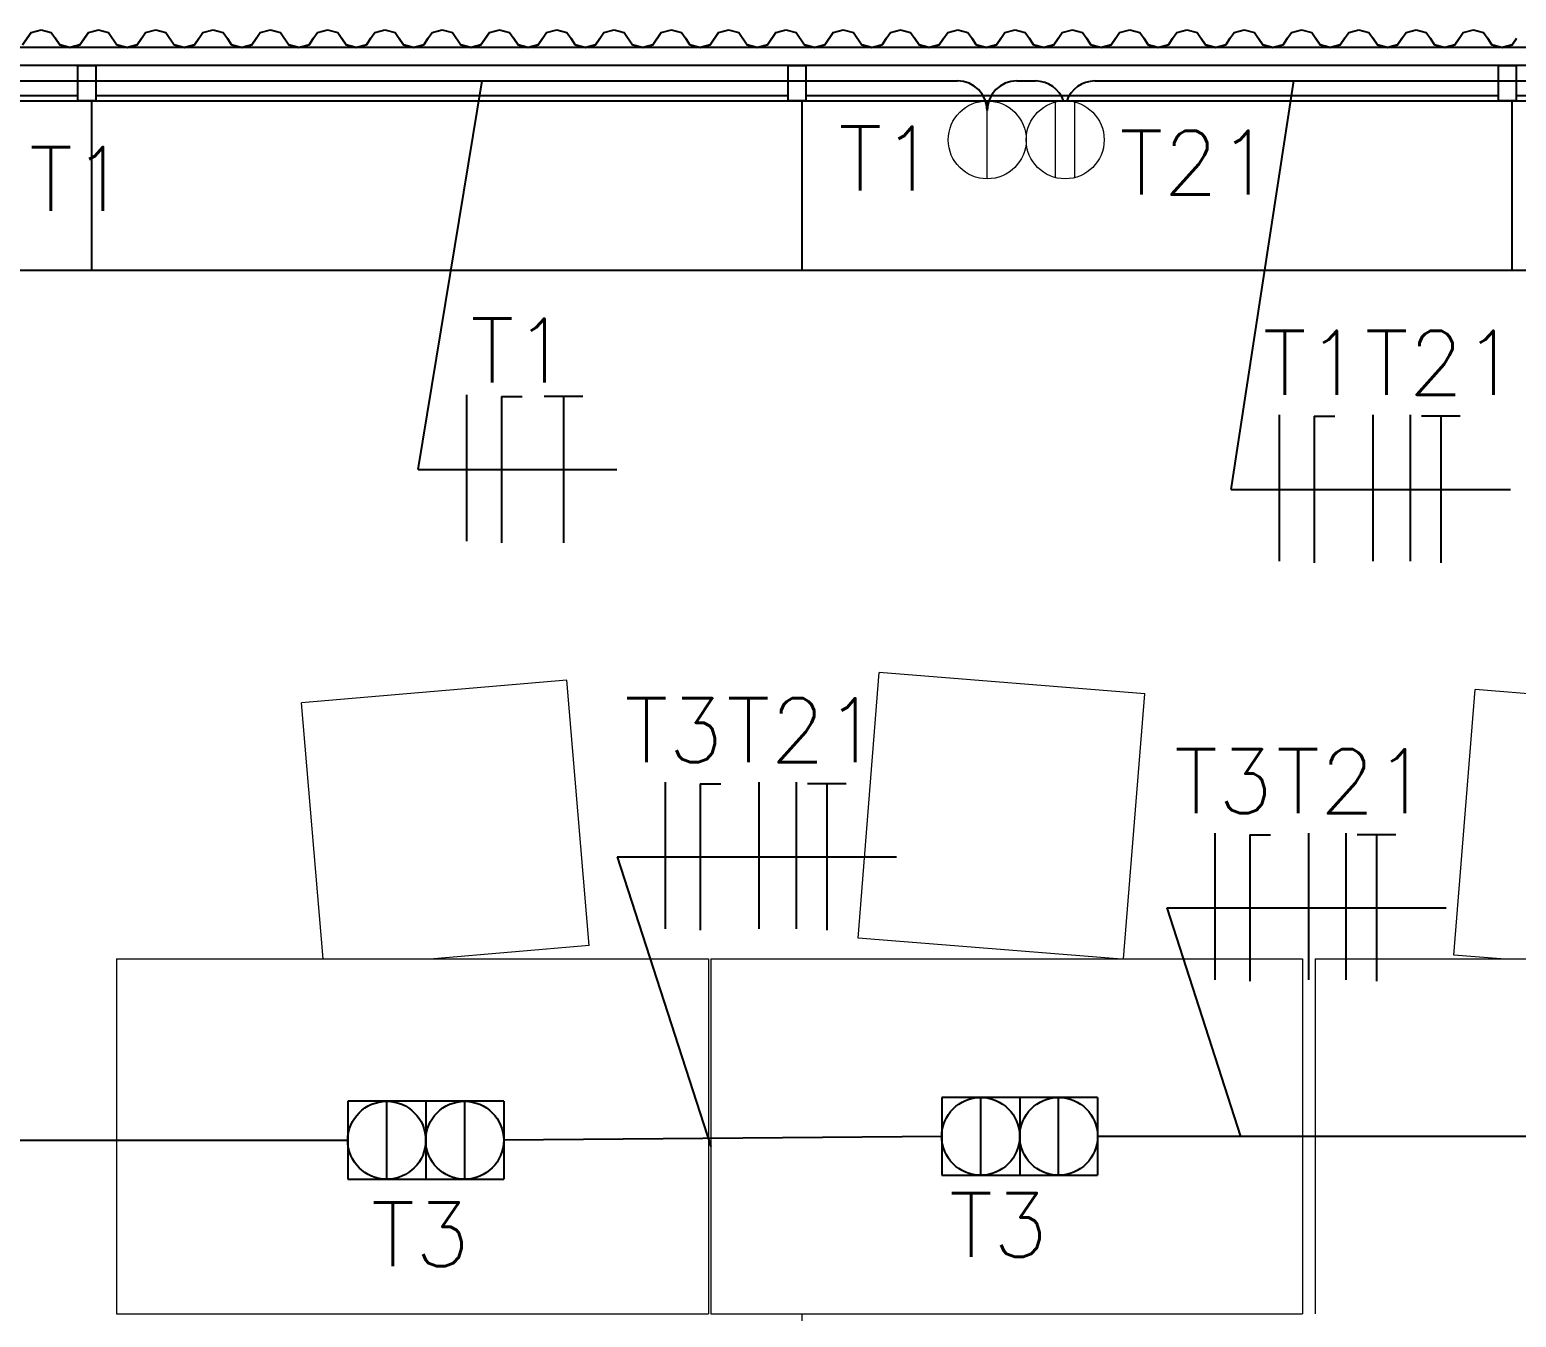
# Model space of a CAD drawing. Header units: millimetres. Extents: x 27525 to 1347740, y 16401 to 59429.
# Drawn here: x 644144 to 646656, y 36113 to 38289 of the extents above; entities that cross this region are included whole.
import ezdxf
from ezdxf.lldxf.tags import DXFTag

# ---------------------------------------------------------------- set-up
doc = ezdxf.new("R2010")
doc.units = ezdxf.units.MM
doc.layers.add('ArqElet', color=11, linetype='Continuous', lineweight=5)
for name, color, linetype in [('ARQUITETURA', 8, 'Continuous'), ('ELETRICA', 3, 'Continuous'), ('Eletruto embutido no piso', 4, 'HIDDEN'), ('PERFILADO', 2, 'Continuous')]:
    doc.layers.add(name, color=color, linetype=linetype)
doc.layers.add('Mobiliário', color=151, linetype='Continuous', lineweight=9, plot=False)
doc.styles.get("Standard").update_dxf_attribs({"font": 'romans.shx'})
tags = doc.linetypes.add('HIDDEN', pattern=[0.375, 0.25, -0.125]).pattern_tags.tags
tags[6:7] = [DXFTag(74, 4), DXFTag(75, 0), DXFTag(340, '0'), DXFTag(46, 1.0), DXFTag(50, 0.0), DXFTag(44, 0.0), DXFTag(45, 0.0)]
tags[4:5] = [DXFTag(74, 4), DXFTag(75, 0), DXFTag(340, '0'), DXFTag(46, 1.0), DXFTag(50, 0.0), DXFTag(44, 0.0), DXFTag(45, 0.0)]

# ---------------------------------------------------------------- blocks, each defined once
blk = doc.blocks.new('N1')
at = {"layer": 'ARQUITETURA', "color": 4, "lineweight": -2, "ltscale": 1.3}
for q in [(603856.7, 118519.9), (603915.2, 118932.3)]:
    blk.add_line((603856.7, 118932.3), q, dxfattribs=at)
blk = doc.blocks.new('te')
at = {"layer": 'ARQUITETURA', "color": 4, "lineweight": -2}
for p, q in [((645596.8, 24561.6), (645531.3, 24561.6)), ((645564.1, 24561.6), (645564.1, 24314.2))]:
    blk.add_line(p, q, dxfattribs=at)
blk = doc.blocks.new('T2')
at = {"layer": 'ArqElet', "color": 3}
for p, q in [((641803.1, 36121.6), (641909.4, 36121.6)), ((641803.1, 36094.3), (641909.4, 36094.3))]:
    blk.add_line(p, q, dxfattribs=at)
blk.add_circle((641856.3, 36108), 54.9, dxfattribs=at)

msp = doc.modelspace()

# ---------------------------------------------------------------- linework, layer by layer
at = {"color": 0}
for p, q in [((644146.233, 38284.142), (644132.056, 38262.796)), ((644132.056, 38262.796), (644146.233, 38284.142)), ((644132.056, 38262.796), (644146.233, 38284.142)), ((644146.233, 38284.142), (644163.345, 38288.562)), ((644146.233, 38284.142), (644163.345, 38288.562)), ((644146.233, 38284.142), (644163.345, 38288.562)), ((644163.345, 38288.562), (644180.456, 38284.142)), ((644163.345, 38288.562), (644180.456, 38284.142)), ((644163.345, 38288.562), (644180.456, 38284.142)), ((644180.456, 38284.142), (644187.545, 38273.469)), ((644180.456, 38284.142), (644187.545, 38273.469)), ((644180.456, 38284.142), (644187.545, 38273.469)), ((644243.033, 38284.142), (644228.856, 38262.796)), ((644228.856, 38262.796), (644243.033, 38284.142)), ((644228.856, 38262.796), (644243.033, 38284.142)), ((644243.033, 38284.142), (644260.144, 38288.562)), ((644243.033, 38284.142), (644260.144, 38288.562)), ((644243.033, 38284.142), (644260.144, 38288.562)), ((644260.144, 38288.562), (644277.256, 38284.142)), ((644260.144, 38288.562), (644277.256, 38284.142)), ((644260.144, 38288.562), (644277.256, 38284.142)), ((644277.256, 38284.142), (644291.433, 38262.796)), ((644277.256, 38284.142), (644291.433, 38262.796)), ((644277.256, 38284.142), (644291.433, 38262.796)), ((644332.744, 38273.469), (644339.833, 38284.142)), ((644332.744, 38273.469), (644339.833, 38284.142)), ((644332.744, 38273.469), (644339.833, 38284.142)), ((644339.833, 38284.142), (644356.944, 38288.562)), ((644339.833, 38284.142), (644356.944, 38288.562)), ((644339.833, 38284.142), (644356.944, 38288.562)), ((644356.944, 38288.562), (644374.056, 38284.142)), ((644356.944, 38288.562), (644374.056, 38284.142)), ((644356.944, 38288.562), (644374.056, 38284.142)), ((644374.056, 38284.142), (644388.233, 38262.796)), ((644374.056, 38284.142), (644388.233, 38262.796)), ((644374.056, 38284.142), (644388.233, 38262.796)), ((644429.544, 38273.469), (644436.632, 38284.142)), ((644429.544, 38273.469), (644436.632, 38284.142)), ((644429.544, 38273.469), (644436.632, 38284.142)), ((644436.632, 38284.142), (644453.744, 38288.562)), ((644436.632, 38284.142), (644453.744, 38288.562)), ((644436.632, 38284.142), (644453.744, 38288.562)), ((644453.744, 38288.562), (644470.856, 38284.142)), ((644453.744, 38288.562), (644470.856, 38284.142)), ((644453.744, 38288.562), (644470.856, 38284.142)), ((644470.856, 38284.142), (644477.944, 38273.469)), ((644470.856, 38284.142), (644477.944, 38273.469)), ((644470.856, 38284.142), (644477.944, 38273.469)), ((644526.344, 38273.469), (644533.432, 38284.142)), ((644526.344, 38273.469), (644533.432, 38284.142)), ((644526.344, 38273.469), (644533.432, 38284.142)), ((644533.432, 38284.142), (644550.544, 38288.562)), ((644533.432, 38284.142), (644550.544, 38288.562)), ((644533.432, 38284.142), (644550.544, 38288.562)), ((644550.544, 38288.562), (644567.656, 38284.142)), ((644550.544, 38288.562), (644567.656, 38284.142)), ((644550.544, 38288.562), (644567.656, 38284.142)), ((644567.656, 38284.142), (644581.832, 38262.796)), ((644567.656, 38284.142), (644581.832, 38262.796)), ((644567.656, 38284.142), (644581.832, 38262.796)), ((644623.144, 38273.469), (644630.232, 38284.142)), ((644623.144, 38273.469), (644630.232, 38284.142)), ((644623.144, 38273.469), (644630.232, 38284.142)), ((644630.232, 38284.142), (644647.344, 38288.562)), ((644630.232, 38284.142), (644647.344, 38288.562)), ((644630.232, 38284.142), (644647.344, 38288.562)), ((644647.344, 38288.562), (644664.456, 38284.142)), ((644647.344, 38288.562), (644664.456, 38284.142)), ((644647.344, 38288.562), (644664.456, 38284.142)), ((644664.456, 38284.142), (644671.544, 38273.469)), ((644664.456, 38284.142), (644671.544, 38273.469)), ((644664.456, 38284.142), (644671.544, 38273.469)), ((644719.944, 38273.469), (644727.032, 38284.142)), ((644719.944, 38273.469), (644727.032, 38284.142)), ((644719.944, 38273.469), (644727.032, 38284.142)), ((644727.032, 38284.142), (644744.144, 38288.562)), ((644727.032, 38284.142), (644744.144, 38288.562)), ((644727.032, 38284.142), (644744.144, 38288.562)), ((644744.144, 38288.562), (644761.256, 38284.142)), ((644744.144, 38288.562), (644761.256, 38284.142)), ((644744.144, 38288.562), (644761.256, 38284.142)), ((644761.256, 38284.142), (644768.344, 38273.469)), ((644761.256, 38284.142), (644768.344, 38273.469)), ((644761.256, 38284.142), (644768.344, 38273.469)), ((644816.744, 38273.469), (644823.832, 38284.142)), ((644816.744, 38273.469), (644823.832, 38284.142)), ((644816.744, 38273.469), (644823.832, 38284.142)), ((644823.832, 38284.142), (644840.944, 38288.562)), ((644823.832, 38284.142), (644840.944, 38288.562)), ((644823.832, 38284.142), (644840.944, 38288.562)), ((644840.944, 38288.562), (644858.056, 38284.142)), ((644840.944, 38288.562), (644858.056, 38284.142)), ((644840.944, 38288.562), (644858.056, 38284.142)), ((644858.056, 38284.142), (644872.232, 38262.796)), ((644858.056, 38284.142), (644872.232, 38262.796)), ((644858.056, 38284.142), (644872.232, 38262.796)), ((644920.631, 38284.142), (644906.456, 38262.796)), ((644906.456, 38262.796), (644920.631, 38284.142)), ((644906.456, 38262.796), (644920.631, 38284.142)), ((644920.631, 38284.142), (644937.743, 38288.562)), ((644920.631, 38284.142), (644937.743, 38288.562)), ((644920.631, 38284.142), (644937.743, 38288.562)), ((644937.743, 38288.562), (644954.855, 38284.142)), ((644937.743, 38288.562), (644954.855, 38284.142)), ((644937.743, 38288.562), (644954.855, 38284.142)), ((644954.855, 38284.142), (644961.943, 38273.469)), ((644954.855, 38284.142), (644961.943, 38273.469)), ((644954.855, 38284.142), (644961.943, 38273.469)), ((645010.343, 38273.469), (645017.431, 38284.142)), ((645010.343, 38273.469), (645017.431, 38284.142)), ((645010.343, 38273.469), (645017.431, 38284.142)), ((645017.431, 38284.142), (645034.543, 38288.562)), ((645017.431, 38284.142), (645034.543, 38288.562)), ((645017.431, 38284.142), (645034.543, 38288.562)), ((645034.543, 38288.562), (645051.655, 38284.142)), ((645034.543, 38288.562), (645051.655, 38284.142)), ((645034.543, 38288.562), (645051.655, 38284.142)), ((645051.655, 38284.142), (645058.743, 38273.469)), ((645051.655, 38284.142), (645058.743, 38273.469)), ((645051.655, 38284.142), (645058.743, 38273.469)), ((645107.143, 38273.469), (645114.231, 38284.142)), ((645107.143, 38273.469), (645114.231, 38284.142)), ((645107.143, 38273.469), (645114.231, 38284.142)), ((645114.231, 38284.142), (645131.343, 38288.562)), ((645114.231, 38284.142), (645131.343, 38288.562)), ((645114.231, 38284.142), (645131.343, 38288.562)), ((645131.343, 38288.562), (645148.455, 38284.142)), ((645131.343, 38288.562), (645148.455, 38284.142)), ((645131.343, 38288.562), (645148.455, 38284.142)), ((645148.455, 38284.142), (645162.631, 38262.796)), ((645148.455, 38284.142), (645162.631, 38262.796)), ((645148.455, 38284.142), (645162.631, 38262.796)), ((645211.031, 38284.142), (645196.855, 38262.796)), ((645196.855, 38262.796), (645211.031, 38284.142)), ((645196.855, 38262.796), (645211.031, 38284.142)), ((645211.031, 38284.142), (645228.143, 38288.562)), ((645211.031, 38284.142), (645228.143, 38288.562)), ((645211.031, 38284.142), (645228.143, 38288.562)), ((645228.143, 38288.562), (645245.255, 38284.142)), ((645228.143, 38288.562), (645245.255, 38284.142)), ((645228.143, 38288.562), (645245.255, 38284.142)), ((645245.255, 38284.142), (645252.343, 38273.469)), ((645245.255, 38284.142), (645252.343, 38273.469)), ((645245.255, 38284.142), (645252.343, 38273.469)), ((645307.831, 38284.142), (645293.655, 38262.796)), ((645293.655, 38262.796), (645307.831, 38284.142)), ((645293.655, 38262.796), (645307.831, 38284.142)), ((645307.831, 38284.142), (645324.943, 38288.562)), ((645307.831, 38284.142), (645324.943, 38288.562)), ((645307.831, 38284.142), (645324.943, 38288.562)), ((645324.943, 38288.562), (645342.055, 38284.142)), ((645324.943, 38288.562), (645342.055, 38284.142)), ((645324.943, 38288.562), (645342.055, 38284.142)), ((645342.055, 38284.142), (645356.231, 38262.796)), ((645342.055, 38284.142), (645356.231, 38262.796)), ((645342.055, 38284.142), (645356.231, 38262.796)), ((645404.631, 38284.142), (645390.455, 38262.796)), ((645390.455, 38262.796), (645404.631, 38284.142)), ((645390.455, 38262.796), (645404.631, 38284.142)), ((645404.631, 38284.142), (645421.743, 38288.562)), ((645404.631, 38284.142), (645421.743, 38288.562)), ((645404.631, 38284.142), (645421.743, 38288.562)), ((645421.743, 38288.562), (645438.855, 38284.142)), ((645421.743, 38288.562), (645438.855, 38284.142)), ((645421.743, 38288.562), (645438.855, 38284.142)), ((645438.855, 38284.142), (645453.031, 38262.796)), ((645438.855, 38284.142), (645453.031, 38262.796)), ((645438.855, 38284.142), (645453.031, 38262.796)), ((645501.431, 38284.142), (645487.255, 38262.796)), ((645487.255, 38262.796), (645501.431, 38284.142)), ((645487.255, 38262.796), (645501.431, 38284.142)), ((645501.431, 38284.142), (645518.543, 38288.562)), ((645501.431, 38284.142), (645518.543, 38288.562)), ((645501.431, 38284.142), (645518.543, 38288.562)), ((645518.543, 38288.562), (645535.655, 38284.142)), ((645518.543, 38288.562), (645535.655, 38284.142)), ((645518.543, 38288.562), (645535.655, 38284.142)), ((645535.655, 38284.142), (645549.83, 38262.796)), ((645535.655, 38284.142), (645549.83, 38262.796)), ((645535.655, 38284.142), (645549.83, 38262.796)), ((645591.142, 38273.469), (645598.23, 38284.142)), ((645591.142, 38273.469), (645598.23, 38284.142)), ((645591.142, 38273.469), (645598.23, 38284.142)), ((645598.23, 38284.142), (645615.342, 38288.562)), ((645598.23, 38284.142), (645615.342, 38288.562)), ((645598.23, 38284.142), (645615.342, 38288.562)), ((645615.342, 38288.562), (645632.454, 38284.142)), ((645615.342, 38288.562), (645632.454, 38284.142)), ((645615.342, 38288.562), (645632.454, 38284.142)), ((645632.454, 38284.142), (645639.542, 38273.469)), ((645632.454, 38284.142), (645639.542, 38273.469)), ((645632.454, 38284.142), (645639.542, 38273.469)), ((645687.942, 38273.469), (645695.03, 38284.142)), ((645687.942, 38273.469), (645695.03, 38284.142)), ((645687.942, 38273.469), (645695.03, 38284.142)), ((645695.03, 38284.142), (645712.142, 38288.562)), ((645695.03, 38284.142), (645712.142, 38288.562)), ((645695.03, 38284.142), (645712.142, 38288.562)), ((645712.142, 38288.562), (645729.254, 38284.142)), ((645712.142, 38288.562), (645729.254, 38284.142)), ((645712.142, 38288.562), (645729.254, 38284.142)), ((645729.254, 38284.142), (645736.342, 38273.469)), ((645729.254, 38284.142), (645736.342, 38273.469)), ((645729.254, 38284.142), (645736.342, 38273.469)), ((645784.742, 38273.469), (645791.83, 38284.142)), ((645784.742, 38273.469), (645791.83, 38284.142)), ((645784.742, 38273.469), (645791.83, 38284.142)), ((645791.83, 38284.142), (645808.942, 38288.562)), ((645791.83, 38284.142), (645808.942, 38288.562)), ((645791.83, 38284.142), (645808.942, 38288.562)), ((645808.942, 38288.562), (645826.054, 38284.142)), ((645808.942, 38288.562), (645826.054, 38284.142)), ((645808.942, 38288.562), (645826.054, 38284.142)), ((645826.054, 38284.142), (645833.142, 38273.469)), ((645826.054, 38284.142), (645833.142, 38273.469)), ((645826.054, 38284.142), (645833.142, 38273.469)), ((645881.542, 38273.469), (645888.63, 38284.142)), ((645881.542, 38273.469), (645888.63, 38284.142)), ((645881.542, 38273.469), (645888.63, 38284.142)), ((645888.63, 38284.142), (645905.742, 38288.562)), ((645888.63, 38284.142), (645905.742, 38288.562)), ((645888.63, 38284.142), (645905.742, 38288.562)), ((645905.742, 38288.562), (645922.854, 38284.142)), ((645905.742, 38288.562), (645922.854, 38284.142)), ((645905.742, 38288.562), (645922.854, 38284.142)), ((645922.854, 38284.142), (645929.942, 38273.469)), ((645922.854, 38284.142), (645929.942, 38273.469)), ((645922.854, 38284.142), (645929.942, 38273.469)), ((645978.342, 38273.469), (645985.43, 38284.142)), ((645978.342, 38273.469), (645985.43, 38284.142)), ((645978.342, 38273.469), (645985.43, 38284.142)), ((645985.43, 38284.142), (646002.542, 38288.562)), ((645985.43, 38284.142), (646002.542, 38288.562)), ((645985.43, 38284.142), (646002.542, 38288.562)), ((646002.542, 38288.562), (646019.654, 38284.142)), ((646002.542, 38288.562), (646019.654, 38284.142)), ((646002.542, 38288.562), (646019.654, 38284.142)), ((646019.654, 38284.142), (646026.741, 38273.469)), ((646019.654, 38284.142), (646026.741, 38273.469)), ((646019.654, 38284.142), (646026.741, 38273.469)), ((646075.141, 38273.469), (646082.23, 38284.142)), ((646075.141, 38273.469), (646082.23, 38284.142)), ((646075.141, 38273.469), (646082.23, 38284.142)), ((646082.23, 38284.142), (646099.341, 38288.562)), ((646082.23, 38284.142), (646099.341, 38288.562)), ((646082.23, 38284.142), (646099.341, 38288.562)), ((646099.341, 38288.562), (646116.454, 38284.142)), ((646099.341, 38288.562), (646116.454, 38284.142)), ((646099.341, 38288.562), (646116.454, 38284.142)), ((646116.454, 38284.142), (646123.541, 38273.469)), ((646116.454, 38284.142), (646123.541, 38273.469)), ((646116.454, 38284.142), (646123.541, 38273.469)), ((646171.941, 38273.469), (646179.029, 38284.142)), ((646171.941, 38273.469), (646179.029, 38284.142)), ((646171.941, 38273.469), (646179.029, 38284.142)), ((646179.029, 38284.142), (646196.141, 38288.562)), ((646179.029, 38284.142), (646196.141, 38288.562)), ((646179.029, 38284.142), (646196.141, 38288.562)), ((646196.141, 38288.562), (646213.254, 38284.142)), ((646196.141, 38288.562), (646213.254, 38284.142)), ((646196.141, 38288.562), (646213.254, 38284.142)), ((646213.254, 38284.142), (646220.341, 38273.469)), ((646213.254, 38284.142), (646220.341, 38273.469)), ((646213.254, 38284.142), (646220.341, 38273.469)), ((646268.741, 38273.469), (646275.829, 38284.142)), ((646268.741, 38273.469), (646275.829, 38284.142)), ((646268.741, 38273.469), (646275.829, 38284.142)), ((646275.829, 38284.142), (646292.941, 38288.562)), ((646275.829, 38284.142), (646292.941, 38288.562)), ((646275.829, 38284.142), (646292.941, 38288.562)), ((646292.941, 38288.562), (646310.053, 38284.142)), ((646292.941, 38288.562), (646310.053, 38284.142)), ((646292.941, 38288.562), (646310.053, 38284.142)), ((646310.053, 38284.142), (646317.141, 38273.469)), ((646310.053, 38284.142), (646317.141, 38273.469)), ((646310.053, 38284.142), (646317.141, 38273.469)), ((646365.541, 38273.469), (646372.629, 38284.142)), ((646365.541, 38273.469), (646372.629, 38284.142)), ((646365.541, 38273.469), (646372.629, 38284.142)), ((646372.629, 38284.142), (646389.741, 38288.562)), ((646372.629, 38284.142), (646389.741, 38288.562)), ((646372.629, 38284.142), (646389.741, 38288.562)), ((646389.741, 38288.562), (646406.853, 38284.142)), ((646389.741, 38288.562), (646406.853, 38284.142)), ((646389.741, 38288.562), (646406.853, 38284.142)), ((646406.853, 38284.142), (646413.941, 38273.469)), ((646406.853, 38284.142), (646413.941, 38273.469)), ((646406.853, 38284.142), (646413.941, 38273.469)), ((646462.341, 38273.469), (646469.429, 38284.142)), ((646462.341, 38273.469), (646469.429, 38284.142)), ((646462.341, 38273.469), (646469.429, 38284.142)), ((646469.429, 38284.142), (646486.541, 38288.562)), ((646469.429, 38284.142), (646486.541, 38288.562)), ((646469.429, 38284.142), (646486.541, 38288.562)), ((646486.541, 38288.562), (646503.653, 38284.142)), ((646486.541, 38288.562), (646503.653, 38284.142)), ((646486.541, 38288.562), (646503.653, 38284.142)), ((646503.653, 38284.142), (646510.741, 38273.469)), ((646503.653, 38284.142), (646510.741, 38273.469)), ((646503.653, 38284.142), (646510.741, 38273.469)), ((646559.141, 38273.469), (646566.229, 38284.142)), ((646559.141, 38273.469), (646566.229, 38284.142)), ((646559.141, 38273.469), (646566.229, 38284.142)), ((646566.229, 38284.142), (646583.341, 38288.562)), ((646566.229, 38284.142), (646583.341, 38288.562)), ((646566.229, 38284.142), (646583.341, 38288.562)), ((646583.341, 38288.562), (646600.453, 38284.142)), ((646583.341, 38288.562), (646600.453, 38284.142)), ((646583.341, 38288.562), (646600.453, 38284.142)), ((646600.453, 38284.142), (646607.541, 38273.469)), ((646600.453, 38284.142), (646607.541, 38273.469)), ((646600.453, 38284.142), (646607.541, 38273.469)), ((650573.957, 38258.376), (641523.957, 38258.376)), ((644194.633, 38262.796), (644187.545, 38273.469)), ((644187.545, 38273.469), (644194.633, 38262.796)), ((644187.545, 38273.469), (644194.633, 38262.796)), ((644194.633, 38262.796), (644211.745, 38258.376)), ((644211.745, 38258.376), (644194.633, 38262.796)), ((644194.633, 38262.796), (644211.745, 38258.376)), ((644211.745, 38258.376), (644228.856, 38262.796)), ((644228.856, 38262.796), (644211.745, 38258.376)), ((644211.745, 38258.376), (644228.856, 38262.796)), ((644291.433, 38262.796), (644308.544, 38258.376)), ((644308.544, 38258.376), (644291.433, 38262.796)), ((644291.433, 38262.796), (644308.544, 38258.376)), ((644308.544, 38258.376), (644325.656, 38262.796)), ((644325.656, 38262.796), (644308.544, 38258.376)), ((644308.544, 38258.376), (644325.656, 38262.796)), ((644325.656, 38262.796), (644332.744, 38273.469)), ((644332.744, 38273.469), (644325.656, 38262.796)), ((644325.656, 38262.796), (644332.744, 38273.469)), ((644388.233, 38262.796), (644405.344, 38258.376)), ((644405.344, 38258.376), (644388.233, 38262.796)), ((644388.233, 38262.796), (644405.344, 38258.376)), ((644405.344, 38258.376), (644422.456, 38262.796)), ((644422.456, 38262.796), (644405.344, 38258.376)), ((644405.344, 38258.376), (644422.456, 38262.796)), ((644422.456, 38262.796), (644429.544, 38273.469)), ((644429.544, 38273.469), (644422.456, 38262.796)), ((644422.456, 38262.796), (644429.544, 38273.469)), ((644485.032, 38262.796), (644477.944, 38273.469)), ((644477.944, 38273.469), (644485.032, 38262.796)), ((644477.944, 38273.469), (644485.032, 38262.796)), ((644485.032, 38262.796), (644502.144, 38258.376)), ((644502.144, 38258.376), (644485.032, 38262.796)), ((644485.032, 38262.796), (644502.144, 38258.376)), ((644502.144, 38258.376), (644519.256, 38262.796)), ((644519.256, 38262.796), (644502.144, 38258.376)), ((644502.144, 38258.376), (644519.256, 38262.796)), ((644519.256, 38262.796), (644526.344, 38273.469)), ((644526.344, 38273.469), (644519.256, 38262.796)), ((644519.256, 38262.796), (644526.344, 38273.469)), ((644581.832, 38262.796), (644598.944, 38258.376)), ((644598.944, 38258.376), (644581.832, 38262.796)), ((644581.832, 38262.796), (644598.944, 38258.376)), ((644598.944, 38258.376), (644616.056, 38262.796)), ((644616.056, 38262.796), (644598.944, 38258.376)), ((644598.944, 38258.376), (644616.056, 38262.796)), ((644616.056, 38262.796), (644623.144, 38273.469)), ((644623.144, 38273.469), (644616.056, 38262.796)), ((644616.056, 38262.796), (644623.144, 38273.469)), ((644678.632, 38262.796), (644671.544, 38273.469)), ((644671.544, 38273.469), (644678.632, 38262.796)), ((644671.544, 38273.469), (644678.632, 38262.796)), ((644678.632, 38262.796), (644695.744, 38258.376)), ((644695.744, 38258.376), (644678.632, 38262.796)), ((644678.632, 38262.796), (644695.744, 38258.376)), ((644695.744, 38258.376), (644712.856, 38262.796)), ((644712.856, 38262.796), (644695.744, 38258.376)), ((644695.744, 38258.376), (644712.856, 38262.796)), ((644712.856, 38262.796), (644719.944, 38273.469)), ((644719.944, 38273.469), (644712.856, 38262.796)), ((644712.856, 38262.796), (644719.944, 38273.469)), ((644775.432, 38262.796), (644768.344, 38273.469)), ((644768.344, 38273.469), (644775.432, 38262.796)), ((644768.344, 38273.469), (644775.432, 38262.796)), ((644775.432, 38262.796), (644792.544, 38258.376)), ((644792.544, 38258.376), (644775.432, 38262.796)), ((644775.432, 38262.796), (644792.544, 38258.376)), ((644792.544, 38258.376), (644809.656, 38262.796)), ((644809.656, 38262.796), (644792.544, 38258.376)), ((644792.544, 38258.376), (644809.656, 38262.796)), ((644809.656, 38262.796), (644816.744, 38273.469)), ((644816.744, 38273.469), (644809.656, 38262.796)), ((644809.656, 38262.796), (644816.744, 38273.469)), ((644872.232, 38262.796), (644889.344, 38258.376)), ((644889.344, 38258.376), (644872.232, 38262.796)), ((644872.232, 38262.796), (644889.344, 38258.376)), ((644889.344, 38258.376), (644906.456, 38262.796)), ((644906.456, 38262.796), (644889.344, 38258.376)), ((644889.344, 38258.376), (644906.456, 38262.796)), ((644969.031, 38262.796), (644961.943, 38273.469)), ((644961.943, 38273.469), (644969.031, 38262.796)), ((644961.943, 38273.469), (644969.031, 38262.796)), ((644969.031, 38262.796), (644986.143, 38258.376)), ((644986.143, 38258.376), (644969.031, 38262.796)), ((644969.031, 38262.796), (644986.143, 38258.376)), ((644986.143, 38258.376), (645003.255, 38262.796)), ((645003.255, 38262.796), (644986.143, 38258.376)), ((644986.143, 38258.376), (645003.255, 38262.796)), ((645003.255, 38262.796), (645010.343, 38273.469)), ((645010.343, 38273.469), (645003.255, 38262.796)), ((645003.255, 38262.796), (645010.343, 38273.469)), ((645065.831, 38262.796), (645058.743, 38273.469)), ((645058.743, 38273.469), (645065.831, 38262.796)), ((645058.743, 38273.469), (645065.831, 38262.796)), ((645065.831, 38262.796), (645082.943, 38258.376)), ((645082.943, 38258.376), (645065.831, 38262.796)), ((645065.831, 38262.796), (645082.943, 38258.376)), ((645082.943, 38258.376), (645100.055, 38262.796)), ((645100.055, 38262.796), (645082.943, 38258.376)), ((645082.943, 38258.376), (645100.055, 38262.796)), ((645100.055, 38262.796), (645107.143, 38273.469)), ((645107.143, 38273.469), (645100.055, 38262.796)), ((645100.055, 38262.796), (645107.143, 38273.469)), ((645162.631, 38262.796), (645179.743, 38258.376)), ((645179.743, 38258.376), (645162.631, 38262.796)), ((645162.631, 38262.796), (645179.743, 38258.376)), ((645179.743, 38258.376), (645196.855, 38262.796)), ((645196.855, 38262.796), (645179.743, 38258.376)), ((645179.743, 38258.376), (645196.855, 38262.796)), ((645259.431, 38262.796), (645252.343, 38273.469)), ((645252.343, 38273.469), (645259.431, 38262.796)), ((645252.343, 38273.469), (645259.431, 38262.796)), ((645259.431, 38262.796), (645276.543, 38258.376)), ((645276.543, 38258.376), (645259.431, 38262.796)), ((645259.431, 38262.796), (645276.543, 38258.376)), ((645276.543, 38258.376), (645293.655, 38262.796)), ((645293.655, 38262.796), (645276.543, 38258.376)), ((645276.543, 38258.376), (645293.655, 38262.796)), ((645356.231, 38262.796), (645373.343, 38258.376)), ((645373.343, 38258.376), (645356.231, 38262.796)), ((645356.231, 38262.796), (645373.343, 38258.376)), ((645373.343, 38258.376), (645390.455, 38262.796)), ((645390.455, 38262.796), (645373.343, 38258.376)), ((645373.343, 38258.376), (645390.455, 38262.796)), ((645453.031, 38262.796), (645470.143, 38258.376)), ((645470.143, 38258.376), (645453.031, 38262.796)), ((645453.031, 38262.796), (645470.143, 38258.376)), ((645470.143, 38258.376), (645487.255, 38262.796)), ((645487.255, 38262.796), (645470.143, 38258.376)), ((645470.143, 38258.376), (645487.255, 38262.796)), ((645549.83, 38262.796), (645566.942, 38258.376)), ((645566.942, 38258.376), (645549.83, 38262.796)), ((645549.83, 38262.796), (645566.942, 38258.376)), ((645566.942, 38258.376), (645584.054, 38262.796)), ((645584.054, 38262.796), (645566.942, 38258.376)), ((645566.942, 38258.376), (645584.054, 38262.796)), ((645584.054, 38262.796), (645591.142, 38273.469)), ((645591.142, 38273.469), (645584.054, 38262.796)), ((645584.054, 38262.796), (645591.142, 38273.469)), ((645646.63, 38262.796), (645639.542, 38273.469)), ((645639.542, 38273.469), (645646.63, 38262.796)), ((645639.542, 38273.469), (645646.63, 38262.796)), ((645646.63, 38262.796), (645663.742, 38258.376)), ((645663.742, 38258.376), (645646.63, 38262.796)), ((645646.63, 38262.796), (645663.742, 38258.376)), ((645663.742, 38258.376), (645680.854, 38262.796)), ((645680.854, 38262.796), (645663.742, 38258.376)), ((645663.742, 38258.376), (645680.854, 38262.796)), ((645680.854, 38262.796), (645687.942, 38273.469)), ((645687.942, 38273.469), (645680.854, 38262.796)), ((645680.854, 38262.796), (645687.942, 38273.469)), ((645743.43, 38262.796), (645736.342, 38273.469)), ((645736.342, 38273.469), (645743.43, 38262.796)), ((645736.342, 38273.469), (645743.43, 38262.796)), ((645743.43, 38262.796), (645760.542, 38258.376)), ((645760.542, 38258.376), (645743.43, 38262.796)), ((645743.43, 38262.796), (645760.542, 38258.376)), ((645760.542, 38258.376), (645777.654, 38262.796)), ((645777.654, 38262.796), (645760.542, 38258.376)), ((645760.542, 38258.376), (645777.654, 38262.796)), ((645777.654, 38262.796), (645784.742, 38273.469)), ((645784.742, 38273.469), (645777.654, 38262.796)), ((645777.654, 38262.796), (645784.742, 38273.469)), ((645840.23, 38262.796), (645833.142, 38273.469)), ((645833.142, 38273.469), (645840.23, 38262.796)), ((645833.142, 38273.469), (645840.23, 38262.796)), ((645840.23, 38262.796), (645857.342, 38258.376)), ((645857.342, 38258.376), (645840.23, 38262.796)), ((645840.23, 38262.796), (645857.342, 38258.376)), ((645857.342, 38258.376), (645874.454, 38262.796)), ((645874.454, 38262.796), (645857.342, 38258.376)), ((645857.342, 38258.376), (645874.454, 38262.796)), ((645874.454, 38262.796), (645881.542, 38273.469)), ((645881.542, 38273.469), (645874.454, 38262.796)), ((645874.454, 38262.796), (645881.542, 38273.469)), ((645937.03, 38262.796), (645929.942, 38273.469)), ((645929.942, 38273.469), (645937.03, 38262.796)), ((645929.942, 38273.469), (645937.03, 38262.796)), ((645937.03, 38262.796), (645954.142, 38258.376)), ((645954.142, 38258.376), (645937.03, 38262.796)), ((645937.03, 38262.796), (645954.142, 38258.376)), ((645954.142, 38258.376), (645971.254, 38262.796)), ((645971.254, 38262.796), (645954.142, 38258.376)), ((645954.142, 38258.376), (645971.254, 38262.796)), ((645971.254, 38262.796), (645978.342, 38273.469)), ((645978.342, 38273.469), (645971.254, 38262.796)), ((645971.254, 38262.796), (645978.342, 38273.469)), ((646033.83, 38262.796), (646026.741, 38273.469)), ((646026.741, 38273.469), (646033.83, 38262.796)), ((646026.741, 38273.469), (646033.83, 38262.796)), ((646033.83, 38262.796), (646050.942, 38258.376)), ((646050.942, 38258.376), (646033.83, 38262.796)), ((646033.83, 38262.796), (646050.942, 38258.376)), ((646050.942, 38258.376), (646068.054, 38262.796)), ((646068.054, 38262.796), (646050.942, 38258.376)), ((646050.942, 38258.376), (646068.054, 38262.796)), ((646068.054, 38262.796), (646075.141, 38273.469)), ((646075.141, 38273.469), (646068.054, 38262.796)), ((646068.054, 38262.796), (646075.141, 38273.469)), ((646130.63, 38262.796), (646123.541, 38273.469)), ((646123.541, 38273.469), (646130.63, 38262.796)), ((646123.541, 38273.469), (646130.63, 38262.796)), ((646130.63, 38262.796), (646147.741, 38258.376)), ((646147.741, 38258.376), (646130.63, 38262.796)), ((646130.63, 38262.796), (646147.741, 38258.376)), ((646147.741, 38258.376), (646164.854, 38262.796)), ((646164.854, 38262.796), (646147.741, 38258.376)), ((646147.741, 38258.376), (646164.854, 38262.796)), ((646164.854, 38262.796), (646171.941, 38273.469)), ((646171.941, 38273.469), (646164.854, 38262.796)), ((646164.854, 38262.796), (646171.941, 38273.469)), ((646227.429, 38262.796), (646220.341, 38273.469)), ((646220.341, 38273.469), (646227.429, 38262.796)), ((646220.341, 38273.469), (646227.429, 38262.796)), ((646227.429, 38262.796), (646244.541, 38258.376)), ((646244.541, 38258.376), (646227.429, 38262.796)), ((646227.429, 38262.796), (646244.541, 38258.376)), ((646244.541, 38258.376), (646261.653, 38262.796)), ((646261.653, 38262.796), (646244.541, 38258.376)), ((646244.541, 38258.376), (646261.653, 38262.796)), ((646261.653, 38262.796), (646268.741, 38273.469)), ((646268.741, 38273.469), (646261.653, 38262.796)), ((646261.653, 38262.796), (646268.741, 38273.469)), ((646324.229, 38262.796), (646317.141, 38273.469)), ((646317.141, 38273.469), (646324.229, 38262.796)), ((646317.141, 38273.469), (646324.229, 38262.796)), ((646324.229, 38262.796), (646341.341, 38258.376)), ((646341.341, 38258.376), (646324.229, 38262.796)), ((646324.229, 38262.796), (646341.341, 38258.376)), ((646341.341, 38258.376), (646358.453, 38262.796)), ((646358.453, 38262.796), (646341.341, 38258.376)), ((646341.341, 38258.376), (646358.453, 38262.796)), ((646358.453, 38262.796), (646365.541, 38273.469)), ((646365.541, 38273.469), (646358.453, 38262.796)), ((646358.453, 38262.796), (646365.541, 38273.469)), ((646421.029, 38262.796), (646413.941, 38273.469)), ((646413.941, 38273.469), (646421.029, 38262.796)), ((646413.941, 38273.469), (646421.029, 38262.796)), ((646421.029, 38262.796), (646438.141, 38258.376)), ((646438.141, 38258.376), (646421.029, 38262.796)), ((646421.029, 38262.796), (646438.141, 38258.376)), ((646438.141, 38258.376), (646455.253, 38262.796)), ((646455.253, 38262.796), (646438.141, 38258.376)), ((646438.141, 38258.376), (646455.253, 38262.796)), ((646455.253, 38262.796), (646462.341, 38273.469)), ((646462.341, 38273.469), (646455.253, 38262.796)), ((646455.253, 38262.796), (646462.341, 38273.469)), ((646517.829, 38262.796), (646510.741, 38273.469)), ((646510.741, 38273.469), (646517.829, 38262.796)), ((646510.741, 38273.469), (646517.829, 38262.796)), ((646517.829, 38262.796), (646534.941, 38258.376)), ((646534.941, 38258.376), (646517.829, 38262.796)), ((646517.829, 38262.796), (646534.941, 38258.376)), ((646534.941, 38258.376), (646552.053, 38262.796)), ((646552.053, 38262.796), (646534.941, 38258.376)), ((646534.941, 38258.376), (646552.053, 38262.796)), ((646552.053, 38262.796), (646559.141, 38273.469)), ((646559.141, 38273.469), (646552.053, 38262.796)), ((646552.053, 38262.796), (646559.141, 38273.469)), ((646614.629, 38262.796), (646607.541, 38273.469)), ((646607.541, 38273.469), (646614.629, 38262.796)), ((646607.541, 38273.469), (646614.629, 38262.796)), ((646614.629, 38262.796), (646631.741, 38258.376)), ((646631.741, 38258.376), (646614.629, 38262.796)), ((646614.629, 38262.796), (646631.741, 38258.376)), ((646631.741, 38258.376), (646648.853, 38262.796)), ((646648.853, 38262.796), (646631.741, 38258.376)), ((646631.741, 38258.376), (646648.853, 38262.796)), ((646648.853, 38262.796), (646655.941, 38273.469)), ((646655.941, 38273.469), (646648.853, 38262.796)), ((646648.853, 38262.796), (646655.941, 38273.469)), ((650573.957, 38228.376), (641523.957, 38228.376)), ((644225.548, 38228.317), (644255.548, 38228.317)), ((644225.548, 38168.317), (644225.548, 38228.317)), ((644225.548, 38168.317), (644225.548, 38228.317)), ((644225.548, 38228.317), (644255.548, 38228.317)), ((644255.548, 38228.317), (644255.548, 38168.317)), ((644255.548, 38228.317), (644255.548, 38168.317)), ((645425.548, 38228.317), (645455.548, 38228.317)), ((645425.548, 38168.317), (645425.548, 38228.317)), ((645425.548, 38168.317), (645425.548, 38228.317)), ((645425.548, 38228.317), (645455.548, 38228.317)), ((645455.548, 38228.317), (645455.548, 38168.317)), ((645455.548, 38228.317), (645455.548, 38168.317)), ((646625.548, 38228.317), (646655.548, 38228.317)), ((646625.548, 38168.317), (646625.548, 38228.317)), ((646625.548, 38168.317), (646625.548, 38228.317)), ((646625.548, 38228.317), (646655.548, 38228.317)), ((646655.548, 38228.317), (646655.548, 38168.317)), ((646655.548, 38228.317), (646655.548, 38168.317)), ((643049.055, 38168.317), (644249.055, 38168.317)), ((643049.055, 38168.317), (644249.055, 38168.317)), ((644225.548, 38176.813), (643055.548, 38176.813)), ((644225.548, 38176.813), (643055.548, 38176.813)), ((644255.548, 38168.317), (644225.548, 38168.317)), ((644255.548, 38168.317), (644225.548, 38168.317)), ((644249.055, 37882.319), (644249.055, 38168.317)), ((644249.055, 38168.317), (645449.055, 38168.317)), ((644249.055, 37882.319), (644249.055, 38168.317)), ((644249.055, 37882.319), (644249.055, 38168.317)), ((644249.055, 38168.317), (645449.055, 38168.317)), ((644249.055, 37882.319), (644249.055, 38168.317)), ((645425.548, 38176.812), (644255.548, 38176.813)), ((645425.548, 38176.812), (644255.548, 38176.813)), ((645455.548, 38168.317), (645425.548, 38168.317)), ((645455.548, 38168.317), (645425.548, 38168.317)), ((645449.055, 38168.317), (646649.055, 38168.317)), ((645449.055, 37882.319), (645449.055, 38168.317)), ((645449.055, 37882.319), (645449.055, 38168.317)), ((645449.055, 38168.317), (646649.055, 38168.317)), ((645449.055, 37882.319), (645449.055, 38168.317)), ((645449.055, 37882.319), (645449.055, 38168.317)), ((646625.548, 38176.812), (645455.548, 38176.812)), ((646625.548, 38176.812), (645455.548, 38176.812)), ((646655.548, 38168.317), (646625.548, 38168.317)), ((646655.548, 38168.317), (646625.548, 38168.317)), ((646649.055, 38168.317), (646766.054, 38168.317)), ((646649.055, 37882.319), (646649.055, 38168.317)), ((646649.055, 37882.319), (646649.055, 38168.317)), ((646649.055, 38168.317), (646766.054, 38168.317)), ((646649.055, 37882.319), (646649.055, 38168.317)), ((646649.055, 37882.319), (646649.055, 38168.317)), ((647825.548, 38176.812), (646655.548, 38176.812)), ((647825.548, 38176.812), (646655.548, 38176.812)), ((643049.055, 37882.319), (644249.055, 37882.319)), ((643049.055, 37882.319), (644249.055, 37882.319)), ((644249.055, 37882.319), (645449.055, 37882.319)), ((644249.055, 37882.319), (645449.055, 37882.319)), ((645449.055, 37882.319), (646649.055, 37882.319)), ((645449.055, 37882.319), (646649.055, 37882.319)), ((646649.055, 37882.319), (646766.054, 37882.319)), ((646649.055, 37882.319), (646766.054, 37882.319))]:
    msp.add_line(p, q, dxfattribs=at)
at = {"layer": 'ArqElet', "color": 3}
msp.add_line((645761.849, 38036.605), (645761.849, 38168.317), dxfattribs=at)
msp.add_circle((645761.849, 38102.461), 65.856, dxfattribs=at)
at = {"layer": 'ARQUITETURA', "color": 4, "lineweight": -2, "ltscale": 1.3}
for p, q in [((644881.844, 37671.512), (644881.844, 37424.112)), ((646255.146, 37637.85), (646255.146, 37390.45)), ((646413.352, 37637.85), (646413.352, 37390.45)), ((646476.363, 37637.85), (646476.363, 37390.45)), ((645217.744, 37016.85), (645217.744, 36769.45)), ((645375.951, 37016.85), (645375.951, 36769.45)), ((645438.962, 37016.85), (645438.962, 36769.45)), ((646146.452, 36930.71), (646146.452, 36683.309)), ((646304.659, 36930.71), (646304.659, 36683.309)), ((646367.67, 36930.71), (646367.67, 36683.309))]:
    msp.add_line(p, q, dxfattribs=at)
at = {"layer": 'ELETRICA'}
for p, q in [((644813.12, 36477.879), (644681.407, 36477.879)), ((644681.407, 36477.879), (644681.407, 36346.167)), ((644747.264, 36346.167), (644747.264, 36477.879)), ((644944.832, 36477.879), (644813.12, 36477.879)), ((644813.12, 36477.879), (644813.12, 36346.167)), ((644813.12, 36477.879), (644813.12, 36346.167)), ((644878.976, 36346.167), (644878.976, 36477.879)), ((644944.832, 36477.879), (644944.832, 36346.167)), ((645816.679, 36484.462), (645684.966, 36484.462)), ((645684.966, 36484.462), (645684.966, 36352.75)), ((645750.823, 36352.75), (645750.823, 36484.462)), ((645948.391, 36484.462), (645816.679, 36484.462)), ((645816.679, 36484.462), (645816.679, 36352.75)), ((645816.679, 36484.462), (645816.679, 36352.75)), ((645882.535, 36352.75), (645882.535, 36484.462)), ((645948.391, 36484.462), (645948.391, 36352.75)), ((644681.407, 36346.167), (644813.12, 36346.167)), ((644813.12, 36346.167), (644944.832, 36346.167)), ((645684.966, 36352.75), (645816.679, 36352.75)), ((645816.679, 36352.75), (645948.391, 36352.75))]:
    msp.add_line(p, q, dxfattribs=at)
for centre in [(644747.264, 36412.023), (644878.976, 36412.023), (645750.823, 36418.606), (645882.535, 36418.606)]:
    msp.add_circle(centre, 65.856, dxfattribs=at)
at = {"layer": 'Eletruto embutido no piso', "ltscale": 400}
for p, q in [((644105.194, 38201.979), (645711.849, 38201.979)), ((645811.849, 38201.979), (645843.561, 38201.979)), ((645943.561, 38201.979), (647733.199, 38201.979)), ((643180.768, 36412.023), (644681.407, 36412.023)), ((645684.966, 36418.606), (644944.832, 36412.023)), ((646675.109, 36418.606), (645948.391, 36418.606))]:
    msp.add_line(p, q, dxfattribs=at)
for centre, start, end in [((645711.849, 38151.979), 0, 90), ((645811.849, 38151.979), 90, 180), ((645843.561, 38151.979), 19.003951, 90), ((645943.561, 38151.979), 90, 160.996049)]:
    msp.add_arc(centre, 50, start, end, dxfattribs=at)
at = {"layer": 'Mobiliário'}
for p, q in [((645543.498, 36753.731), (645579.43, 37202.294)), ((646027.994, 37166.361), (645579.43, 37202.294)), ((645051.393, 37189.264), (644603, 37151.263)), ((645089.393, 36740.871), (645051.393, 37189.264)), ((644639.666, 36718.613), (644603, 37151.263)), ((645992.126, 36718.613), (646027.994, 37166.361)), ((646550.442, 36724.948), (646586.375, 37173.511)), ((647034.938, 37137.579), (646586.375, 37173.511)), ((645981.888, 36718.613), (645543.498, 36753.731)), ((645089.393, 36740.871), (644826.757, 36718.613)), ((646629.522, 36718.613), (646550.442, 36724.948)), ((644290.771, 36718.613), (645290.771, 36718.613)), ((644290.771, 36718.613), (644290.771, 36118.613)), ((645290.771, 36718.613), (645290.771, 36118.613)), ((645294.727, 36718.613), (646294.727, 36718.613)), ((645294.727, 36718.613), (645294.727, 36118.613)), ((646294.727, 36718.613), (646294.727, 36118.613)), ((646315.684, 36718.613), (647315.684, 36718.613)), ((646315.684, 36718.613), (646315.684, 36118.613)), ((644290.771, 36118.613), (645290.771, 36118.613)), ((645294.727, 36118.613), (646294.727, 36118.613)), ((645449.055, 36107.131), (645449.055, 36118.613)), ((645449.055, 36107.131), (645449.055, 36118.613))]:
    msp.add_line(p, q, dxfattribs=at)
at = {"layer": 'PERFILADO', "color": 1, "lineweight": -2, "ltscale": 1.3}
for p, q in [((644800.586, 37545.352), (644908.521, 38201.979)), ((646173.888, 37511.69), (646280.08, 38201.979)), ((644800.586, 37545.352), (645136.104, 37545.352)), ((646173.888, 37511.69), (646645.967, 37511.69)), ((645136.487, 36890.69), (645608.566, 36890.69)), ((645136.487, 36890.69), (645294.727, 36401.355)), ((646065.195, 36804.55), (646537.273, 36804.55)), ((646065.195, 36804.55), (646190, 36418.606))]:
    msp.add_line(p, q, dxfattribs=at)

# ---------------------------------------------------------------- block references
at = {"layer": 'ARQUITETURA', "color": 1, "lineweight": -2, "xscale": 0.6, "yscale": 0.6, "zscale": 0.6}
for p in [(282626.88, -33690.31), (284000.181, -33723.971), (282962.78, -34344.971), (283891.488, -34431.112)]:
    msp.add_blockref('N1', p, dxfattribs=at)
at = {"layer": 'PERFILADO', "color": 1, "lineweight": -2, "xscale": 1.2, "yscale": 1.2, "zscale": 1.2, "rotation": 90}
msp.add_blockref('T2', (689223.156, -732125.074), dxfattribs=at)
at = {"layer": 'PERFILADO', "color": 1, "lineweight": -2}
for p in [(-518.238, 13107.435), (964.284, 13073.773), (-73.117, 12452.773), (855.59, 12366.633)]:
    msp.add_blockref('te', p, dxfattribs=at)

# ---------------------------------------------------------------- texts
at = {"layer": 'ELETRICA'}
for s, p in [('T1', (645510.153, 38016.857)), ('T21', (645985.349, 38009.873)), ('T1', (644142.757, 37982.357)), ('T1', (644888.609, 37692.555)), ('T1', (646227.48, 37671.771)), ('T21', (646399.711, 37671.771)), ('T3', (645149.02, 37050.772)), ('T21', (645321.251, 37050.772)), ('T3', (646077.728, 36964.631)), ('T21', (646249.959, 36964.631)), ('T3', (645697.42, 36214.721)), ('T3', (644720.771, 36198.974))]:
    msp.add_text(s, height=108, dxfattribs=at).set_placement(p)

doc.saveas('drawing.dxf')
